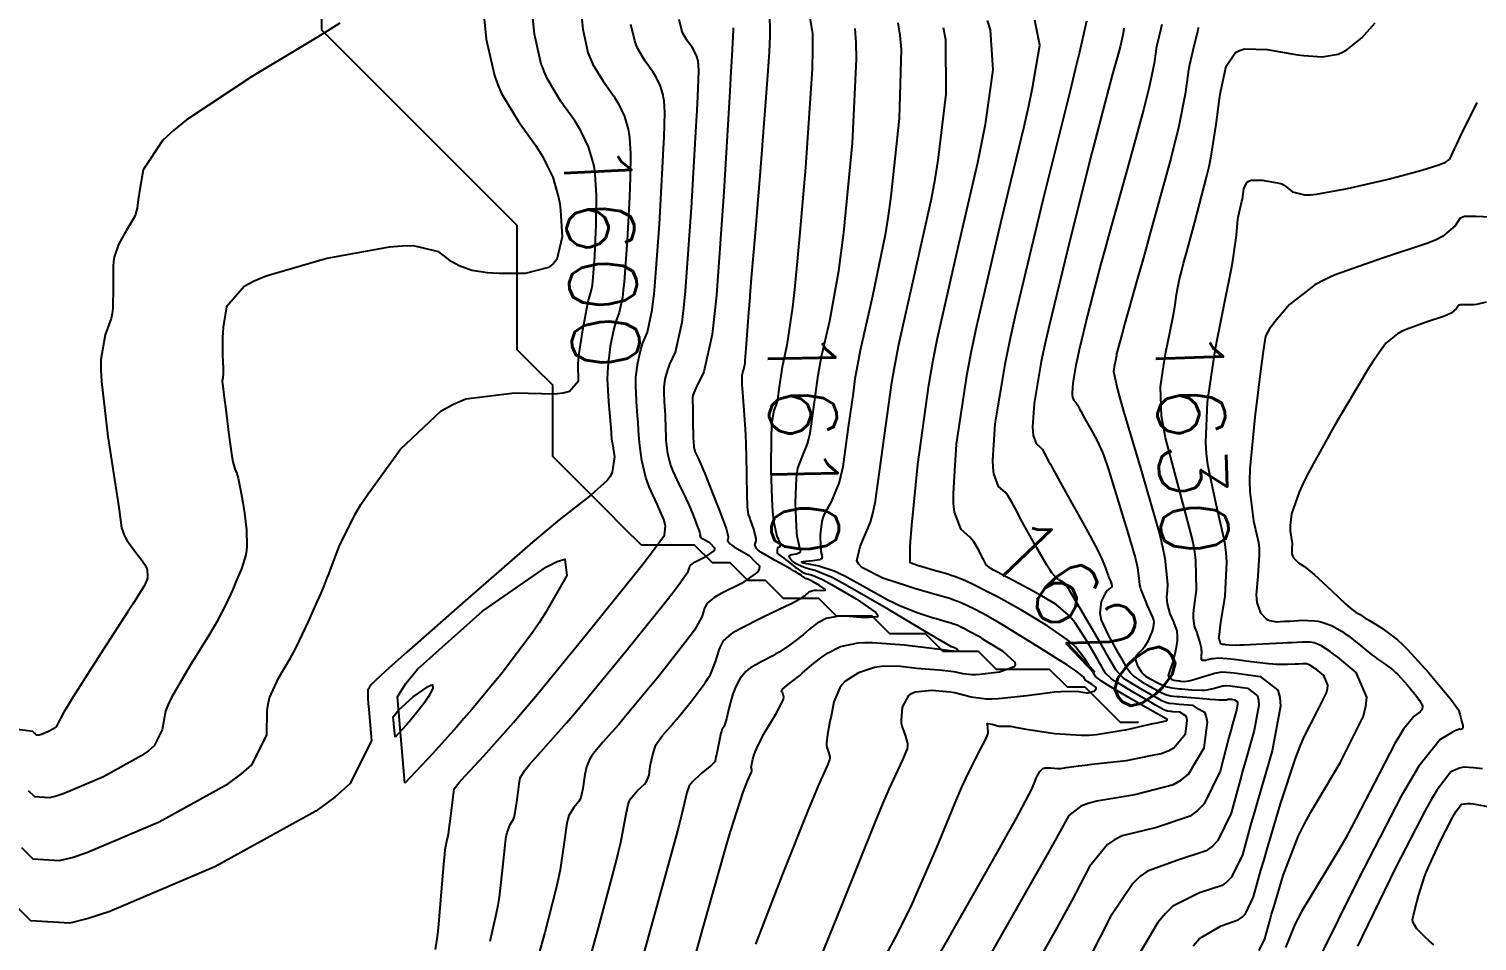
# Model space of a CAD drawing. Header units: metres. Extents: x 837475 to 838479, y 1189012 to 1191015.
# Drawn here: x 837679.5 to 837761.1, y 1190367.7 to 1190419.1 of the extents above; entities that cross this region are included whole.
import ezdxf

# ---------------------------------------------------------------- set-up
doc = ezdxf.new("R2010")
doc.units = ezdxf.units.M
doc.header["$LTSCALE"] = 0.3
for name, color, linetype in [('COTAS 10', 1, 'Continuous'), ('COTAS INT', 252, 'Continuous'), ('DRENAJE', 5, 'Continuous')]:
    doc.layers.add(name, color=color, linetype=linetype)
doc.styles.get("Standard").update_dxf_attribs({"font": 'simplex.shx'})

msp = doc.modelspace()

# ---------------------------------------------------------------- linework, layer by layer
at = {"layer": 'COTAS 10'}
for points, elevation in [([(837710.59, 1190420.5), (837710.737, 1190419.067), (837711.034, 1190417.768), (837711.151, 1190417.443), (837711.282, 1190417.133), (837711.308, 1190417.09), (837711.88, 1190416.141), (837712.489, 1190415.293), (837712.627, 1190415.075), (837712.752, 1190414.864), (837713.094, 1190414.162), (837713.303, 1190413.439), (837713.343, 1190413.215), (837713.376, 1190412.98), (837713.433, 1190412.048), (837713.408, 1190410.694), (837713.39, 1190410.194), (837713.366, 1190409.639), (837713.236, 1190407.183), (837713.067, 1190404.851), (837713.019, 1190404.374), (837712.97, 1190403.971), (837712.786, 1190403.127), (837712.594, 1190402.611), (837712.54, 1190402.415), (837712.486, 1190402.197), (837712.284, 1190401.215), (837712.144, 1190400.051), (837712.128, 1190399.717), (837712.122, 1190399.378), (837712.181, 1190398.111), (837712.28, 1190397.04), (837712.299, 1190396.824), (837712.314, 1190396.642), (837712.339, 1190396.278), (837712.367, 1190395.997), (837712.385, 1190395.868), (837712.407, 1190395.717), (837712.519, 1190394.986), (837712.402, 1190394.123), (837712.278, 1190393.888), (837712.114, 1190393.655), (837711.195, 1190392.83), (837709.414, 1190391.444), (837708.708, 1190390.858), (837707.909, 1190390.184), (837704.256, 1190387.021), (837700.823, 1190383.994), (837700.163, 1190383.407), (837699.63, 1190382.928), (837698.756, 1190382.106), (837698.707, 1190382.001), (837698.694, 1190381.974), (837698.68, 1190381.949), (837698.633, 1190381.87), (837698.637, 1190381.385), (837698.656, 1190381.105), (837698.683, 1190380.762), (837698.845, 1190378.994), (837697.62, 1190376.58), (837696.773, 1190375.829), (837695.706, 1190375.042), (837690.018, 1190371.901), (837684.094, 1190369.383), (837682.878, 1190368.988), (837681.846, 1190368.725), (837679.651, 1190368.87), (837678.714, 1190369.801)], 1600), ([(837723.422, 1190420.41), (837723.684, 1190418.815), (837723.685, 1190417.923), (837723.655, 1190416.835), (837723.289, 1190411.281), (837722.946, 1190407.426), (837722.782, 1190405.593), (837722.663, 1190404.421), (837722.554, 1190403.425), (837722.241, 1190401.281), (837722.021, 1190400.311), (837721.972, 1190400.055), (837721.928, 1190399.803), (837721.808, 1190398.939), (837721.708, 1190398.228), (837721.675, 1190398.075), (837721.641, 1190397.94), (837721.499, 1190397.606), (837721.38, 1190396.958), (837721.361, 1190396.625), (837721.346, 1190396.225), (837721.34, 1190394.222), (837721.41, 1190392.171), (837721.443, 1190391.74), (837721.482, 1190391.367), (837721.672, 1190390.517), (837721.834, 1190390.142), (837721.855, 1190390.069), (837721.866, 1190390.01), (837721.821, 1190389.911), (837721.732, 1190389.877), (837721.716, 1190389.86), (837721.703, 1190389.839), (837721.686, 1190389.734), (837721.691, 1190389.631), (837721.693, 1190389.611), (837721.694, 1190389.595), (837721.697, 1190389.568), (837721.791, 1190389.493), (837721.85, 1190389.447), (837721.923, 1190389.39), (837722.304, 1190389.093), (837722.711, 1190388.78), (837722.8, 1190388.714), (837722.879, 1190388.657), (837723.08, 1190388.522), (837723.245, 1190388.448), (837723.304, 1190388.429), (837723.365, 1190388.41), (837723.63, 1190388.347), (837724.196, 1190388.103), (837724.448, 1190387.97), (837724.742, 1190387.809), (837726.146, 1190386.993), (837727.239, 1190386.22), (837727.337, 1190386.086), (837727.345, 1190385.987), (837726.635, 1190385.919), (837725.515, 1190386.01), (837725.265, 1190386.012), (837725.041, 1190386.003), (837724.451, 1190385.884), (837724.051, 1190385.679), (837723.948, 1190385.615), (837723.848, 1190385.548), (837723.513, 1190385.282), (837723.149, 1190384.971), (837723.03, 1190384.877), (837722.904, 1190384.778), (837722.384, 1190384.39), (837721.793, 1190383.994), (837721.622, 1190383.891), (837721.448, 1190383.791), (837720.791, 1190383.452), (837720.194, 1190383.109), (837720.056, 1190383.006), (837719.931, 1190382.9), (837719.582, 1190382.489), (837719.328, 1190381.982), (837719.263, 1190381.816), (837719.201, 1190381.638), (837718.993, 1190380.902), (837718.828, 1190380.239), (837718.792, 1190380.106), (837718.76, 1190379.996), (837718.68, 1190379.786), (837718.634, 1190379.73), (837718.624, 1190379.717), (837718.614, 1190379.706), (837718.589, 1190379.677), (837718.545, 1190379.526), (837718.524, 1190379.438), (837718.5, 1190379.33), (837718.38, 1190378.773), (837718.263, 1190378.211), (837718.24, 1190378.1), (837718.222, 1190378.008), (837718.189, 1190377.836), (837718.066, 1190377.704), (837717.991, 1190377.637), (837717.897, 1190377.557), (837717.409, 1190377.156), (837716.916, 1190376.695), (837716.82, 1190376.577), (837716.741, 1190376.463), (837716.6, 1190376.084), (837716.302, 1190374.808), (837716.124, 1190374.129), (837715.904, 1190373.308), (837714.765, 1190369.163), (837713.576, 1190364.882)], 1610), ([(837728.362, 1190362.676), (837731.278, 1190367.765), (837734.128, 1190372.769), (837734.691, 1190373.774), (837735.157, 1190374.614), (837736.026, 1190376.274), (837736.237, 1190376.782), (837736.287, 1190376.897), (837736.334, 1190377), (837736.478, 1190377.279), (837736.649, 1190377.432), (837736.714, 1190377.457), (837736.787, 1190377.474), (837737.113, 1190377.47), (837737.473, 1190377.44), (837737.568, 1190377.44), (837737.66, 1190377.444), (837737.973, 1190377.488), (837738.676, 1190377.592), (837739.013, 1190377.634), (837739.413, 1190377.681), (837741.371, 1190377.897), (837742.728, 1190378.164), (837742.729, 1190378.164), (837743.318, 1190378.279), (837743.71, 1190378.431), (837744.039, 1190378.602), (837744.693, 1190379.387), (837744.79, 1190380.13), (837744.766, 1190380.275), (837744.721, 1190380.394), (837744.378, 1190380.606), (837743.976, 1190380.64), (837743.894, 1190380.648), (837743.825, 1190380.654), (837743.683, 1190380.667), (837743.616, 1190380.683), (837743.595, 1190380.691), (837743.572, 1190380.7), (837743.477, 1190380.744), (837743.164, 1190380.919), (837743.003, 1190381.01), (837742.809, 1190381.12), (837741.841, 1190381.673), (837740.87, 1190382.257), (837740.675, 1190382.386), (837740.511, 1190382.502), (837740.186, 1190382.804), (837739.957, 1190383.208), (837739.854, 1190383.388), (837739.733, 1190383.597), (837739.157, 1190384.598), (837738.468, 1190385.643), (837738.277, 1190385.879), (837738.087, 1190386.093), (837737.398, 1190386.673), (837736.615, 1190387.138), (837736.364, 1190387.28), (837736.1, 1190387.426), (837735.023, 1190388.001), (837734.07, 1190388.51), (837733.884, 1190388.617), (837733.73, 1190388.707), (837733.455, 1190388.909), (837733.361, 1190389.092), (837733.322, 1190389.172), (837733.278, 1190389.265), (837733.069, 1190389.704), (837732.764, 1190390.203), (837732.658, 1190390.333), (837732.542, 1190390.461), (837732.048, 1190390.893), (837731.671, 1190391.881), (837731.629, 1190392.359), (837731.615, 1190392.925), (837731.675, 1190393.878), (837731.789, 1190395.708), (837732.387, 1190399.664), (837732.639, 1190400.969), (837732.929, 1190402.366), (837734.288, 1190408.168), (837735.601, 1190413.593), (837735.862, 1190414.752), (837736.079, 1190415.762), (837736.489, 1190418.168), (837736.208, 1190419.582)], 1620), ([(837745.115, 1190367.462), (837745.479, 1190367.871), (837746.694, 1190368.588), (837747.665, 1190368.91), (837747.876, 1190369.07), (837748.062, 1190369.261), (837748.525, 1190370.206), (837748.939, 1190371.707), (837749.095, 1190372.248), (837749.268, 1190372.844), (837750.039, 1190375.448), (837750.898, 1190378.053), (837751.126, 1190378.649), (837751.35, 1190379.191), (837752.122, 1190380.696), (837752.629, 1190381.7), (837752.685, 1190381.925), (837752.705, 1190382.128), (837752.473, 1190382.673), (837752.068, 1190383.006), (837751.979, 1190383.075), (837751.9, 1190383.134), (837751.698, 1190383.265), (837751.553, 1190383.316), (837751.51, 1190383.325), (837751.466, 1190383.332), (837751.297, 1190383.337), (837751.057, 1190383.324), (837750.968, 1190383.319), (837750.869, 1190383.313), (837750.432, 1190383.29), (837749.814, 1190383.298), (837749.6, 1190383.313), (837749.369, 1190383.334), (837748.382, 1190383.455), (837747.429, 1190383.579), (837747.219, 1190383.602), (837747.032, 1190383.62), (837746.552, 1190383.644), (837746.241, 1190383.621), (837746.161, 1190383.61), (837746.083, 1190383.596), (837745.824, 1190383.529), (837745.64, 1190383.514), (837745.61, 1190383.533), (837745.588, 1190383.562), (837745.583, 1190383.752), (837745.604, 1190384.035), (837745.597, 1190384.123), (837745.586, 1190384.215), (837745.504, 1190384.584), (837745.386, 1190384.957), (837745.352, 1190385.053), (837745.319, 1190385.145), (837745.195, 1190385.448), (837745.134, 1190385.932), (837745.14, 1190386.137), (837745.157, 1190386.374), (837745.3, 1190387.487), (837745.277, 1190389.169), (837745.188, 1190389.765), (837745.065, 1190390.417), (837744.323, 1190393.239), (837743.572, 1190396.053), (837743.442, 1190396.7), (837743.347, 1190397.29), (837743.286, 1190398.941), (837743.466, 1190400.198), (837743.522, 1190400.539), (837743.581, 1190400.876), (837743.818, 1190402.07), (837744.029, 1190403.1), (837744.071, 1190403.333), (837744.107, 1190403.545), (837744.181, 1190404.126), (837744.358, 1190405.017), (837744.459, 1190405.425), (837744.583, 1190405.902), (837744.742, 1190406.479), (837745.218, 1190408.209), (837745.879, 1190410.731), (837746.019, 1190411.346), (837746.14, 1190411.923), (837746.422, 1190413.704), (837746.606, 1190415.145), (837746.665, 1190415.509), (837746.728, 1190415.857), (837746.986, 1190416.986), (837747.509, 1190417.756), (837747.74, 1190417.877), (837748.007, 1190417.959), (837749.281, 1190417.923), (837750.68, 1190417.681), (837751.026, 1190417.634), (837751.355, 1190417.594), (837752.393, 1190417.52), (837753.295, 1190417.672), (837753.538, 1190417.775), (837753.778, 1190417.905), (837754.62, 1190418.595), (837755.377, 1190419.427)], 1630), ([(837700.718, 1190376.623), (837700.295, 1190381.481), (837700.779, 1190382.231), (837701.424, 1190383.028), (837705.097, 1190386.308), (837708.699, 1190388.8), (837709.3, 1190389.101), (837709.728, 1190389.234), (837709.84, 1190388.308), (837708.668, 1190386.236), (837708.286, 1190385.645), (837707.879, 1190385.048), (837706.202, 1190382.83), (837704.482, 1190380.755), (837704.048, 1190380.247), (837703.632, 1190379.768), (837702.285, 1190378.281), (837700.718, 1190376.623)], 1600), ([(837758.677, 1190367.517), (837758.419, 1190367.728), (837758.199, 1190367.917), (837757.726, 1190368.406), (837757.551, 1190368.692), (837757.519, 1190368.754), (837757.495, 1190368.807), (837757.467, 1190368.934), (837757.531, 1190369.185), (837757.565, 1190369.317), (837757.606, 1190369.476), (837757.812, 1190370.273), (837758.158, 1190371.344), (837758.287, 1190371.675), (837758.43, 1190372.022), (837759.067, 1190373.399), (837759.691, 1190374.607), (837759.826, 1190374.847), (837759.944, 1190375.046), (837760.235, 1190375.423), (837760.573, 1190375.47), (837760.721, 1190375.461), (837760.894, 1190375.442), (837761.713, 1190375.295)], 1640)]:
    msp.add_lwpolyline(points, dxfattribs=dict(at, elevation=elevation))
at = {"layer": 'COTAS INT'}
for points, elevation in [([(837705.071, 1190420.793), (837705.303, 1190418.52), (837705.776, 1190416.458), (837705.961, 1190415.943), (837706.169, 1190415.452), (837707.118, 1190413.877), (837708.083, 1190412.533), (837708.302, 1190412.187), (837708.501, 1190411.852), (837708.717, 1190411.411), (837709.044, 1190410.738), (837709.374, 1190409.59), (837709.439, 1190409.235), (837709.491, 1190408.863), (837709.582, 1190407.384), (837709.27, 1190406.102), (837709.068, 1190405.855), (837708.976, 1190405.782), (837708.816, 1190405.654), (837707.488, 1190405.315), (837706.021, 1190405.32), (837705.681, 1190405.335), (837705.37, 1190405.357), (837704.483, 1190405.486), (837703.773, 1190405.749), (837703.572, 1190405.855), (837703.371, 1190405.976), (837702.629, 1190406.533), (837701.205, 1190406.872), (837700.572, 1190406.855), (837699.836, 1190406.791), (837696.319, 1190406.16), (837692.902, 1190405.168), (837692.23, 1190404.876), (837691.676, 1190404.577), (837690.665, 1190403.436), (837690.487, 1190402.297), (837690.458, 1190402.001), (837690.439, 1190401.712), (837690.444, 1190400.734), (837690.485, 1190399.971), (837690.489, 1190399.817), (837690.489, 1190399.689), (837690.462, 1190399.433), (837690.434, 1190399.279), (837690.434, 1190399.215), (837690.438, 1190399.141), (837690.479, 1190398.797), (837690.564, 1190398.179), (837690.595, 1190397.932), (837690.63, 1190397.654), (837690.785, 1190396.376), (837690.949, 1190395.152), (837690.989, 1190394.907), (837691.027, 1190394.703), (837691.146, 1190394.307), (837691.259, 1190394.046), (837691.293, 1190393.929), (837691.329, 1190393.791), (837691.467, 1190393.127), (837691.606, 1190392.3), (837691.642, 1190392.059), (837691.677, 1190391.813), (837691.794, 1190390.88), (837691.818, 1190389.953), (837691.795, 1190389.712), (837691.759, 1190389.476), (837691.518, 1190388.678), (837691.188, 1190387.916), (837691.096, 1190387.704), (837691.002, 1190387.491), (837690.66, 1190386.716), (837690.132, 1190385.702), (837689.92, 1190385.338), (837689.681, 1190384.938), (837688.583, 1190383.193), (837687.568, 1190381.441), (837687.381, 1190381.037), (837687.235, 1190380.667), (837687.048, 1190379.624), (837686.59, 1190378.721), (837686.274, 1190378.44), (837685.874, 1190378.145), (837683.747, 1190376.971), (837681.531, 1190376.029), (837681.076, 1190375.881), (837680.69, 1190375.783), (837679.87, 1190375.837), (837679.519, 1190376.185)], 1596), ([(837679.116, 1190372.993), (837679.76, 1190372.353), (837681.268, 1190372.254), (837681.977, 1190372.435), (837682.812, 1190372.706), (837686.882, 1190374.436), (837690.79, 1190376.594), (837691.523, 1190377.134), (837692.105, 1190377.65), (837692.946, 1190379.309), (837692.959, 1190380.714), (837693.019, 1190381.071), (837693.103, 1190381.413), (837693.608, 1190382.531), (837694.267, 1190383.638), (837694.448, 1190383.973), (837694.628, 1190384.321), (837695.271, 1190385.679), (837695.799, 1190386.869), (837695.906, 1190387.111), (837695.995, 1190387.314), (837696.179, 1190387.731), (837696.35, 1190388.171), (837696.432, 1190388.39), (837696.53, 1190388.65), (837697.009, 1190389.936), (837697.892, 1190391.726), (837698.245, 1190392.303), (837698.645, 1190392.916), (837700.481, 1190395.422), (837702.768, 1190397.575), (837703.453, 1190397.964), (837704.16, 1190398.263), (837706.901, 1190398.596), (837709.207, 1190398.547), (837709.308, 1190398.561), (837709.641, 1190398.604), (837709.986, 1190398.693), (837710.491, 1190399.271), (837710.484, 1190400.185), (837710.505, 1190400.485), (837710.536, 1190400.807), (837710.735, 1190402.138), (837710.966, 1190403.353), (837711.018, 1190403.6), (837711.065, 1190403.809), (837711.193, 1190404.243), (837711.285, 1190404.666), (837711.309, 1190404.867), (837711.334, 1190405.105), (837711.418, 1190406.272), (837711.481, 1190407.655), (837711.493, 1190408.03), (837711.501, 1190408.402), (837711.508, 1190409.716), (837711.434, 1190410.922), (837711.391, 1190411.225), (837711.338, 1190411.514), (837711.069, 1190412.45), (837710.626, 1190413.358), (837710.465, 1190413.631), (837710.286, 1190413.913), (837709.499, 1190415.009), (837708.726, 1190416.292), (837708.556, 1190416.693), (837708.462, 1190416.957), (837708.405, 1190417.113), (837708.02, 1190418.794), (837707.83, 1190420.647)], 1598), ([(837710.736, 1190365.268), (837711.683, 1190368.682), (837712.566, 1190371.971), (837712.74, 1190372.668), (837712.883, 1190373.272), (837713.146, 1190374.686), (837713.289, 1190375.412), (837713.356, 1190375.582), (837713.436, 1190375.74), (837713.825, 1190376.202), (837714.209, 1190376.565), (837714.286, 1190376.661), (837714.349, 1190376.754), (837714.47, 1190377.073), (837714.521, 1190377.424), (837714.54, 1190377.538), (837714.562, 1190377.658), (837714.661, 1190378.154), (837714.818, 1190378.659), (837714.876, 1190378.786), (837714.942, 1190378.907), (837715.233, 1190379.298), (837715.685, 1190379.807), (837715.851, 1190380.003), (837716.036, 1190380.223), (837716.851, 1190381.215), (837717.628, 1190382.255), (837717.789, 1190382.505), (837717.926, 1190382.739), (837718.223, 1190383.446), (837718.377, 1190383.991), (837718.423, 1190384.123), (837718.471, 1190384.246), (837718.66, 1190384.621), (837719.126, 1190385.024), (837719.349, 1190385.165), (837719.614, 1190385.318), (837720.91, 1190385.977), (837722.197, 1190386.594), (837722.455, 1190386.721), (837722.671, 1190386.829), (837723.097, 1190387.061), (837723.233, 1190387.163), (837723.266, 1190387.189), (837723.297, 1190387.214), (837723.393, 1190387.295), (837723.48, 1190387.365), (837723.534, 1190387.399), (837723.638, 1190387.453), (837723.793, 1190387.484), (837723.852, 1190387.486), (837723.917, 1190387.486), (837724.211, 1190387.462), (837724.397, 1190387.48), (837724.394, 1190387.506), (837724.369, 1190387.541), (837724.082, 1190387.744), (837723.715, 1190387.957), (837723.638, 1190388), (837723.572, 1190388.034), (837723.423, 1190388.098), (837723.354, 1190388.115), (837723.338, 1190388.12), (837723.323, 1190388.125), (837723.279, 1190388.144), (837723.225, 1190388.181), (837723.204, 1190388.196), (837723.179, 1190388.215), (837723.066, 1190388.301), (837722.875, 1190388.421), (837722.757, 1190388.494), (837722.609, 1190388.579), (837722.433, 1190388.678), (837721.571, 1190389.15), (837720.764, 1190389.628), (837720.622, 1190389.731), (837720.516, 1190389.821), (837720.428, 1190390.04), (837720.507, 1190390.258), (837720.505, 1190390.347), (837720.494, 1190390.449), (837720.409, 1190390.773), (837720.369, 1190390.922), (837720.207, 1190391.387), (837720.173, 1190391.484), (837720.142, 1190391.567), (837720.067, 1190391.753), (837720.025, 1190392.174), (837720.015, 1190392.405), (837720.005, 1190392.686), (837719.979, 1190394.117), (837719.94, 1190395.761), (837719.924, 1190396.176), (837719.906, 1190396.574), (837719.818, 1190397.868), (837719.74, 1190398.851), (837719.727, 1190399.053), (837719.718, 1190399.225), (837719.717, 1190399.591), (837719.746, 1190399.745), (837719.756, 1190399.783), (837719.767, 1190399.82), (837719.814, 1190399.933), (837719.865, 1190400.172), (837719.878, 1190400.287), (837719.892, 1190400.423), (837719.94, 1190401.092), (837720.092, 1190403.111), (837720.16, 1190403.961), (837720.171, 1190404.099), (837720.267, 1190405.272), (837720.441, 1190407.378), (837720.745, 1190411.061), (837721.18, 1190416.714), (837721.249, 1190417.803), (837721.294, 1190418.686), (837721.27, 1190420.152)], 1608), ([(837697.064, 1190419.416), (837696.5, 1190419.059), (837695.798, 1190418.625), (837692.129, 1190416.421), (837688.412, 1190413.968), (837687.68, 1190413.377), (837687.078, 1190412.824), (837685.978, 1190411.145), (837685.769, 1190409.946), (837685.728, 1190409.696), (837685.694, 1190409.481), (837685.631, 1190409), (837685.572, 1190408.723), (837685.54, 1190408.636), (837685.501, 1190408.546), (837685.304, 1190408.184), (837685.047, 1190407.76), (837684.971, 1190407.629), (837684.891, 1190407.493), (837684.585, 1190406.956), (837684.344, 1190406.242), (837684.305, 1190405.994), (837684.279, 1190405.725), (837684.287, 1190404.572), (837684.272, 1190403.37), (837684.231, 1190403.068), (837684.174, 1190402.781), (837683.835, 1190401.858), (837683.589, 1190400.473), (837683.59, 1190399.895), (837683.622, 1190399.231), (837683.989, 1190396.131), (837684.452, 1190393.122), (837684.544, 1190392.515), (837684.62, 1190392.008), (837684.766, 1190390.995), (837684.903, 1190390.573), (837684.974, 1190390.437), (837685.059, 1190390.293), (837685.483, 1190389.705), (837685.904, 1190389.165), (837685.986, 1190389.052), (837686.054, 1190388.954), (837686.173, 1190388.731), (837686.194, 1190388.605), (837686.2, 1190388.568), (837686.205, 1190388.531), (837686.223, 1190388.388), (837686.227, 1190388.247), (837686.223, 1190388.21), (837686.217, 1190388.174), (837686.181, 1190388.053), (837686.13, 1190387.936), (837686.116, 1190387.904), (837686.102, 1190387.871), (837686.05, 1190387.753), (837685.636, 1190387.083), (837685.393, 1190386.703), (837685.095, 1190386.238), (837683.558, 1190383.855), (837682.034, 1190381.469), (837681.744, 1190381.003), (837681.511, 1190380.62), (837681.15, 1190379.939), (837681.075, 1190379.791), (837681.024, 1190379.745), (837680.959, 1190379.697), (837680.611, 1190379.506), (837680.25, 1190379.352), (837680.176, 1190379.328), (837680.113, 1190379.312), (837679.979, 1190379.321), (837679.922, 1190379.378), (837679.907, 1190379.392), (837679.893, 1190379.405), (837679.846, 1190379.449), (837679.807, 1190379.485), (837679.797, 1190379.493), (837679.788, 1190379.501), (837679.76, 1190379.526), (837678.757, 1190379.65)], 1594), ([(837702.436, 1190367.239), (837702.551, 1190367.96), (837702.587, 1190368.285), (837702.626, 1190368.665), (837702.783, 1190370.493), (837702.932, 1190372.258), (837702.965, 1190372.599), (837702.995, 1190372.876), (837703.075, 1190373.341), (837703.146, 1190373.59), (837703.171, 1190373.731), (837703.198, 1190373.902), (837703.312, 1190374.782), (837703.419, 1190375.673), (837703.441, 1190375.852), (837703.46, 1190376.002), (837703.502, 1190376.296), (837703.771, 1190376.645), (837703.932, 1190376.828), (837704.132, 1190377.049), (837705.167, 1190378.16), (837706.835, 1190380.033), (837707.432, 1190380.735), (837708.089, 1190381.516), (837710.954, 1190384.999), (837713.604, 1190388.289), (837714.125, 1190388.949), (837714.555, 1190389.501), (837715.342, 1190390.587), (837715.393, 1190391.082), (837715.358, 1190391.261), (837715.302, 1190391.458), (837714.925, 1190392.323), (837714.481, 1190393.3), (837714.384, 1190393.568), (837714.297, 1190393.836), (837714.073, 1190394.794), (837713.95, 1190395.632), (837713.926, 1190395.822), (837713.907, 1190395.996), (837713.875, 1190396.474), (837713.856, 1190396.944), (837713.845, 1190397.113), (837713.831, 1190397.298), (837713.761, 1190398.105), (837713.758, 1190398.184), (837713.719, 1190398.997), (837713.724, 1190399.236), (837713.735, 1190399.471), (837713.834, 1190400.292), (837714.005, 1190401.04), (837714.062, 1190401.23), (837714.123, 1190401.413), (837714.379, 1190402.01), (837714.654, 1190403.277), (837714.728, 1190403.882), (837714.756, 1190404.155), (837714.801, 1190404.596), (837715.054, 1190408.095), (837715.25, 1190411.624), (837715.287, 1190412.358), (837715.316, 1190412.987), (837715.359, 1190414.38), (837715.319, 1190415.039), (837715.295, 1190415.204), (837715.267, 1190415.363), (837715.119, 1190415.874), (837714.877, 1190416.37), (837714.789, 1190416.519), (837714.691, 1190416.674), (837714.261, 1190417.272), (837713.839, 1190417.974), (837713.746, 1190418.193), (837713.664, 1190418.422), (837713.453, 1190419.341)], 1602), ([(837705.518, 1190367.72), (837705.889, 1190369.297), (837705.971, 1190369.746), (837706.045, 1190370.201), (837706.238, 1190371.891), (837706.384, 1190373.309), (837706.429, 1190373.594), (837706.476, 1190373.831), (837706.659, 1190374.295), (837706.834, 1190374.582), (837706.876, 1190374.707), (837706.915, 1190374.853), (837707.031, 1190375.546), (837707.119, 1190376.257), (837707.141, 1190376.414), (837707.161, 1190376.554), (837707.222, 1190376.916), (837707.453, 1190377.316), (837707.58, 1190377.481), (837707.735, 1190377.668), (837708.523, 1190378.539), (837709.827, 1190380.01), (837710.307, 1190380.575), (837710.839, 1190381.21), (837713.192, 1190384.073), (837715.364, 1190386.772), (837715.783, 1190387.303), (837716.121, 1190387.739), (837716.682, 1190388.533), (837716.729, 1190388.697), (837716.743, 1190388.736), (837716.757, 1190388.773), (837716.814, 1190388.886), (837716.988, 1190389.024), (837717.077, 1190389.076), (837717.183, 1190389.135), (837717.713, 1190389.399), (837718.136, 1190389.697), (837718.175, 1190389.776), (837718.18, 1190389.855), (837717.913, 1190390.127), (837717.529, 1190390.347), (837717.46, 1190390.392), (837717.406, 1190390.431), (837717.346, 1190390.516), (837717.366, 1190390.589), (837717.364, 1190390.621), (837717.359, 1190390.658), (837717.31, 1190390.833), (837717.211, 1190391.107), (837717.173, 1190391.206), (837717.131, 1190391.315), (837716.944, 1190391.794), (837716.693, 1190392.38), (837716.61, 1190392.557), (837716.523, 1190392.74), (837716.162, 1190393.456), (837715.825, 1190394.179), (837715.753, 1190394.368), (837715.689, 1190394.551), (837715.536, 1190395.17), (837715.46, 1190395.756), (837715.445, 1190395.919), (837715.433, 1190396.081), (837715.411, 1190396.669), (837715.398, 1190397.246), (837715.391, 1190397.402), (837715.383, 1190397.556), (837715.341, 1190398.099), (837715.317, 1190398.617), (837715.32, 1190398.756), (837715.326, 1190398.892), (837715.384, 1190399.369), (837715.525, 1190399.884), (837715.584, 1190400.046), (837715.652, 1190400.215), (837715.972, 1190400.894), (837716.339, 1190402.583), (837716.438, 1190403.389), (837716.534, 1190404.342), (837716.871, 1190409.006), (837717.134, 1190413.608), (837717.184, 1190414.522), (837717.224, 1190415.279), (837717.285, 1190416.712), (837717.261, 1190417.097), (837717.247, 1190417.194), (837717.231, 1190417.287), (837717.145, 1190417.586), (837717.003, 1190417.876), (837716.951, 1190417.964), (837716.894, 1190418.054), (837716.642, 1190418.404), (837716.395, 1190418.815), (837716.341, 1190418.943), (837716.293, 1190419.077), (837716.17, 1190419.614)], 1604), ([(837719.204, 1190419.156), (837719.21, 1190419.044), (837719.131, 1190417.571), (837719.081, 1190416.686), (837719.018, 1190415.592), (837718.689, 1190409.918), (837718.268, 1190404.087), (837718.147, 1190402.896), (837718.024, 1190401.888), (837717.565, 1190399.777), (837717.181, 1190399.017), (837717.106, 1190398.861), (837717.044, 1190398.728), (837716.933, 1190398.445), (837716.917, 1190398.313), (837716.916, 1190398.275), (837716.915, 1190398.236), (837716.922, 1190398.092), (837716.934, 1190397.814), (837716.937, 1190397.691), (837716.94, 1190397.548), (837716.947, 1190396.865), (837716.959, 1190396.167), (837716.964, 1190396.015), (837716.97, 1190395.881), (837716.999, 1190395.546), (837717.057, 1190395.315), (837717.08, 1190395.247), (837717.107, 1190395.177), (837717.233, 1190394.907), (837717.443, 1190394.449), (837717.523, 1190394.26), (837717.613, 1190394.045), (837718.018, 1190393.042), (837718.423, 1190392.007), (837718.514, 1190391.77), (837718.595, 1190391.556), (837718.81, 1190390.964), (837718.915, 1190390.585), (837718.927, 1190390.505), (837718.932, 1190390.437), (837718.887, 1190390.278), (837719.018, 1190390.095), (837719.134, 1190390.011), (837719.285, 1190389.913), (837720.115, 1190389.437), (837720.44, 1190389.105), (837720.691, 1190388.848), (837720.681, 1190388.679), (837720.597, 1190388.507), (837720.454, 1190388.406), (837719.682, 1190387.864), (837718.536, 1190387.292), (837718.306, 1190387.164), (837718.114, 1190387.051), (837717.737, 1190386.754), (837717.614, 1190386.51), (837717.583, 1190386.429), (837717.553, 1190386.344), (837717.453, 1190385.989), (837717.024, 1190385.239), (837716.786, 1190384.904), (837716.496, 1190384.514), (837715.022, 1190382.644), (837713.437, 1190380.716), (837713.079, 1190380.289), (837712.756, 1190379.908), (837711.878, 1190378.918), (837711.338, 1190378.288), (837711.228, 1190378.133), (837711.135, 1190377.988), (837710.941, 1190377.535), (837710.861, 1190377.106), (837710.841, 1190376.976), (837710.82, 1190376.84), (837710.75, 1190376.309), (837710.632, 1190375.803), (837710.581, 1190375.684), (837710.522, 1190375.573), (837710.242, 1190375.248), (837709.956, 1190374.786), (837709.893, 1190374.588), (837709.837, 1190374.361), (837709.692, 1190373.288), (837709.464, 1190371.737), (837709.356, 1190371.207), (837709.227, 1190370.634), (837708.6, 1190368.201), (837707.896, 1190365.654)], 1606), ([(837716.284, 1190364.021), (837717.49, 1190368.361), (837718.726, 1190372.735), (837718.99, 1190373.64), (837719.221, 1190374.413), (837719.769, 1190376.101), (837720.041, 1190376.776), (837720.096, 1190376.911), (837720.143, 1190377.023), (837720.24, 1190377.24), (837720.267, 1190377.303), (837720.27, 1190377.319), (837720.27, 1190377.334), (837720.256, 1190377.383), (837720.237, 1190377.438), (837720.235, 1190377.458), (837720.234, 1190377.479), (837720.244, 1190377.572), (837720.268, 1190377.696), (837720.276, 1190377.737), (837720.285, 1190377.781), (837720.323, 1190377.966), (837720.401, 1190378.221), (837720.435, 1190378.31), (837720.474, 1190378.407), (837720.662, 1190378.824), (837720.943, 1190379.368), (837721.041, 1190379.545), (837721.148, 1190379.733), (837721.61, 1190380.509), (837721.985, 1190381.206), (837722.039, 1190381.345), (837722.07, 1190381.46), (837722.001, 1190381.678), (837721.922, 1190381.797), (837721.948, 1190381.849), (837721.994, 1190381.909), (837722.333, 1190382.197), (837722.82, 1190382.57), (837722.96, 1190382.684), (837723.102, 1190382.802), (837723.633, 1190383.269), (837724.215, 1190383.731), (837724.389, 1190383.847), (837724.568, 1190383.958), (837725.263, 1190384.315), (837726.259, 1190384.525), (837726.629, 1190384.543), (837727.04, 1190384.544), (837728.861, 1190384.4), (837730.55, 1190384.193), (837730.876, 1190384.153), (837731.142, 1190384.121), (837731.592, 1190384.068), (837731.637, 1190384.064), (837731.648, 1190384.062), (837731.657, 1190384.06), (837731.685, 1190384.053), (837731.72, 1190384.05), (837731.735, 1190384.05), (837731.751, 1190384.051), (837731.829, 1190384.061), (837731.886, 1190384.081), (837731.89, 1190384.09), (837731.889, 1190384.099), (837731.842, 1190384.142), (837731.773, 1190384.185), (837731.758, 1190384.194), (837731.744, 1190384.202), (837731.71, 1190384.222), (837731.689, 1190384.233), (837731.684, 1190384.235), (837731.679, 1190384.238), (837731.665, 1190384.244), (837731.645, 1190384.252), (837731.639, 1190384.254), (837731.615, 1190384.261), (837731.58, 1190384.271), (837731.569, 1190384.274), (837731.556, 1190384.278), (837731.501, 1190384.296), (837730.92, 1190384.63), (837730.576, 1190384.833), (837730.152, 1190385.085), (837727.958, 1190386.392), (837725.676, 1190387.717), (837725.196, 1190387.978), (837724.782, 1190388.194), (837724.189, 1190388.446), (837723.836, 1190388.595), (837723.376, 1190388.705), (837723.268, 1190388.738), (837723.168, 1190388.771), (837722.88, 1190388.9), (837722.689, 1190389.011), (837722.652, 1190389.034), (837722.62, 1190389.052), (837722.56, 1190389.09), (837722.533, 1190389.118), (837722.523, 1190389.13), (837722.511, 1190389.144), (837722.457, 1190389.213), (837722.407, 1190389.292), (837722.397, 1190389.312), (837722.389, 1190389.332), (837722.374, 1190389.401), (837722.431, 1190389.459), (837722.467, 1190389.473), (837722.513, 1190389.486), (837722.755, 1190389.522), (837722.967, 1190389.605), (837722.995, 1190389.648), (837723.009, 1190389.698), (837722.946, 1190389.951), (837722.82, 1190390.515), (837722.794, 1190390.762), (837722.772, 1190391.048), (837722.726, 1190392.407), (837722.773, 1190393.793), (837722.81, 1190394.095), (837722.856, 1190394.362), (837723.111, 1190395.032), (837723.405, 1190395.724), (837723.477, 1190396.004), (837723.544, 1190396.324), (837723.752, 1190397.797), (837724, 1190399.592), (837724.092, 1190400.114), (837724.195, 1190400.646), (837724.65, 1190402.658), (837725.164, 1190405.458), (837725.303, 1190406.488), (837725.423, 1190407.472), (837725.441, 1190407.627), (837725.929, 1190412.658), (837726.166, 1190417.385), (837726.146, 1190418.331), (837726.089, 1190419.121)], 1612), ([(837728.494, 1190419.428), (837728.606, 1190418.74), (837728.676, 1190417.934), (837728.569, 1190414.036), (837728.1, 1190409.661), (837727.943, 1190408.554), (837727.773, 1190407.492), (837727.06, 1190404.036), (837726.368, 1190400.981), (837726.213, 1190400.173), (837726.073, 1190399.381), (837725.963, 1190398.578), (837725.697, 1190396.656), (837725.38, 1190394.419), (837725.278, 1190393.934), (837725.169, 1190393.508), (837724.723, 1190392.458), (837724.332, 1190391.765), (837724.259, 1190391.565), (837724.2, 1190391.361), (837724.112, 1190390.592), (837724.135, 1190389.924), (837724.146, 1190389.784), (837724.158, 1190389.663), (837724.22, 1190389.386), (837724.184, 1190389.255), (837724.135, 1190389.226), (837724.069, 1190389.2), (837723.689, 1190389.133), (837723.294, 1190389.094), (837723.219, 1190389.087), (837723.158, 1190389.08), (837723.062, 1190389.068), (837723.063, 1190389.065), (837723.063, 1190389.064), (837723.064, 1190389.062), (837723.067, 1190389.058), (837723.074, 1190389.051), (837723.077, 1190389.05), (837723.088, 1190389.043), (837723.242, 1190389.008), (837723.335, 1190388.988), (837723.449, 1190388.965), (837724.042, 1190388.844), (837724.894, 1190388.569), (837725.137, 1190388.464), (837725.172, 1190388.448), (837725.467, 1190388.307), (837726.682, 1190387.638), (837727.926, 1190386.94), (837728.24, 1190386.782), (837728.54, 1190386.639), (837729.511, 1190386.247), (837730.299, 1190385.99), (837730.483, 1190385.932), (837730.653, 1190385.88), (837731.142, 1190385.738), (837731.491, 1190385.638), (837731.573, 1190385.613), (837731.648, 1190385.588), (837731.862, 1190385.504), (837732.065, 1190385.408), (837732.132, 1190385.374), (837732.205, 1190385.338), (837732.507, 1190385.183), (837733.002, 1190384.902), (837733.196, 1190384.786), (837733.414, 1190384.654), (837734.407, 1190384.04), (837735.079, 1190383.421), (837735.095, 1190383.287), (837735.037, 1190383.168), (837734.212, 1190382.87), (837733.1, 1190382.736), (837732.862, 1190382.72), (837732.653, 1190382.713), (837732.147, 1190382.766), (837731.754, 1190382.866), (837731.616, 1190382.89), (837731.465, 1190382.911), (837730.814, 1190382.971), (837730.034, 1190383.032), (837729.802, 1190383.054), (837729.563, 1190383.078), (837728.641, 1190383.183), (837727.687, 1190383.201), (837727.428, 1190383.171), (837727.172, 1190383.125), (837726.264, 1190382.83), (837725.51, 1190382.34), (837725.35, 1190382.171), (837725.211, 1190381.987), (837724.889, 1190381.202), (837724.722, 1190380.384), (837724.681, 1190380.18), (837724.642, 1190379.985), (837724.523, 1190379.363), (837724.469, 1190378.867), (837724.472, 1190378.752), (837724.483, 1190378.647), (837724.584, 1190378.351), (837724.663, 1190378.093), (837724.66, 1190378.012), (837724.645, 1190377.927), (837724.499, 1190377.587), (837723.981, 1190376.43), (837723.732, 1190375.83), (837723.436, 1190375.109), (837721.984, 1190371.496), (837720.464, 1190367.554)], 1614), ([(837723.379, 1190364.911), (837725.327, 1190369.727), (837727.249, 1190374.491), (837727.649, 1190375.458), (837727.993, 1190376.271), (837728.759, 1190377.933), (837729.023, 1190378.55), (837729.05, 1190378.704), (837729.056, 1190378.851), (837728.913, 1190379.319), (837728.722, 1190379.818), (837728.698, 1190379.983), (837728.687, 1190380.16), (837728.755, 1190380.9), (837729.099, 1190381.543), (837729.262, 1190381.659), (837729.455, 1190381.749), (837730.396, 1190381.851), (837731.426, 1190381.749), (837731.674, 1190381.711), (837731.906, 1190381.669), (837732.61, 1190381.479), (837733.456, 1190381.357), (837733.778, 1190381.358), (837734.137, 1190381.374), (837735.752, 1190381.554), (837737.335, 1190381.756), (837737.675, 1190381.785), (837737.972, 1190381.803), (837738.69, 1190381.772), (837739.087, 1190381.71), (837739.182, 1190381.71), (837739.271, 1190381.716), (837739.323, 1190381.732), (837739.538, 1190381.796), (837739.659, 1190381.931), (837739.657, 1190381.972), (837739.638, 1190382.014), (837739.441, 1190382.176), (837739.197, 1190382.319), (837739.149, 1190382.348), (837739.11, 1190382.373), (837739.042, 1190382.424), (837739.018, 1190382.465), (837739.007, 1190382.484), (837738.995, 1190382.505), (837738.935, 1190382.609), (837738.517, 1190382.934), (837738.278, 1190383.095), (837737.986, 1190383.288), (837737.61, 1190383.527), (837736.487, 1190384.24), (837734.875, 1190385.235), (837734.512, 1190385.453), (837734.185, 1190385.647), (837733.304, 1190386.144), (837732.721, 1190386.443), (837732.451, 1190386.578), (837732.059, 1190386.764), (837731.645, 1190386.925), (837731.501, 1190386.973), (837731.344, 1190387.023), (837730.669, 1190387.215), (837729.742, 1190387.483), (837729.427, 1190387.581), (837729.085, 1190387.688), (837727.637, 1190388.159), (837726.461, 1190388.758), (837726.29, 1190388.946), (837726.186, 1190389.143), (837726.373, 1190389.936), (837726.947, 1190391.312), (837727.089, 1190391.877), (837727.222, 1190392.522), (837727.641, 1190395.514), (837728.145, 1190399.17), (837728.333, 1190400.232), (837728.542, 1190401.316), (837729.469, 1190405.413), (837730.383, 1190409.526), (837730.583, 1190410.62), (837730.76, 1190411.694), (837731.209, 1190415.413), (837731.187, 1190418.483), (837731.067, 1190419.149)], 1616), ([(837726.499, 1190364.475), (837728.362, 1190367.914), (837728.826, 1190368.843), (837729.268, 1190369.763), (837730.677, 1190373), (837731.804, 1190375.74), (837732.068, 1190376.346), (837732.312, 1190376.885), (837733.019, 1190378.28), (837733.45, 1190379.098), (837733.52, 1190379.273), (837733.568, 1190379.426), (837733.563, 1190379.795), (837733.509, 1190379.952), (837733.527, 1190379.971), (837733.559, 1190379.981), (837733.791, 1190379.929), (837734.093, 1190379.84), (837734.168, 1190379.825), (837734.24, 1190379.816), (837734.47, 1190379.817), (837734.692, 1190379.828), (837734.759, 1190379.825), (837734.828, 1190379.818), (837735.096, 1190379.769), (837735.611, 1190379.672), (837735.835, 1190379.635), (837736.095, 1190379.594), (837737.33, 1190379.41), (837738.828, 1190379.312), (837739.253, 1190379.325), (837739.683, 1190379.356), (837741.277, 1190379.612), (837741.334, 1190379.625), (837742.605, 1190379.912), (837742.868, 1190379.97), (837743.085, 1190380.018), (837743.494, 1190380.1), (837743.587, 1190380.118), (837743.605, 1190380.125), (837743.621, 1190380.133), (837743.652, 1190380.171), (837743.657, 1190380.206), (837743.656, 1190380.213), (837743.653, 1190380.219), (837743.637, 1190380.229), (837743.618, 1190380.23), (837743.614, 1190380.231), (837743.611, 1190380.231), (837743.604, 1190380.232), (837743.601, 1190380.233), (837743.599, 1190380.233), (837743.594, 1190380.235), (837743.292, 1190380.408), (837742.869, 1190380.65), (837741.642, 1190381.352), (837740.404, 1190382.076), (837740.162, 1190382.224), (837739.964, 1190382.349), (837739.614, 1190382.614), (837739.487, 1190382.837), (837739.43, 1190382.936), (837739.364, 1190383.051), (837739.046, 1190383.604), (837738.492, 1190384.288), (837738.278, 1190384.487), (837738.036, 1190384.69), (837736.942, 1190385.457), (837735.736, 1190386.191), (837735.423, 1190386.375), (837735.12, 1190386.549), (837734.3, 1190386.997), (837734.102, 1190387.104), (837733.237, 1190387.548), (837733.03, 1190387.652), (837732.836, 1190387.748), (837732.256, 1190388.024), (837731.686, 1190388.251), (837731.499, 1190388.315), (837731.299, 1190388.38), (837730.473, 1190388.618), (837729.722, 1190388.829), (837729.569, 1190388.876), (837729.44, 1190388.919), (837729.175, 1190389.031), (837729.175, 1190389.929), (837729.213, 1190390.467), (837729.268, 1190391.129), (837729.606, 1190394.567), (837730.226, 1190399.03), (837730.459, 1190400.339), (837730.718, 1190401.681), (837731.878, 1190406.791), (837732.992, 1190411.56), (837733.222, 1190412.686), (837733.419, 1190413.728), (837733.849, 1190416.791), (837733.697, 1190419.033), (837733.528, 1190419.558)], 1618), ([(837733.722, 1190366.983), (837736.305, 1190371.507), (837736.825, 1190372.426), (837737.261, 1190373.201), (837738.128, 1190374.792), (837738.888, 1190375.366), (837739.256, 1190375.5), (837739.692, 1190375.622), (837741.835, 1190375.971), (837744.007, 1190376.543), (837744.462, 1190376.806), (837744.853, 1190377.114), (837745.734, 1190378.603), (837745.923, 1190380.053), (837745.877, 1190380.337), (837745.789, 1190380.569), (837745.462, 1190380.771), (837745.118, 1190380.983), (837744.334, 1190381.05), (837744.174, 1190381.064), (837744.04, 1190381.076), (837743.763, 1190381.103), (837743.632, 1190381.134), (837743.589, 1190381.149), (837743.545, 1190381.167), (837743.361, 1190381.253), (837743.036, 1190381.43), (837742.902, 1190381.504), (837742.75, 1190381.59), (837742.04, 1190381.994), (837741.336, 1190382.438), (837741.187, 1190382.549), (837741.058, 1190382.655), (837740.758, 1190382.994), (837740.426, 1190383.579), (837740.277, 1190383.839), (837740.103, 1190384.142), (837739.267, 1190385.593), (837738.444, 1190386.997), (837738.277, 1190387.271), (837738.137, 1190387.495), (837737.853, 1190387.889), (837737.728, 1190387.963), (837737.688, 1190387.986), (837737.646, 1190388.009), (837737.474, 1190388.101), (837737.163, 1190388.465), (837737.034, 1190388.66), (837736.885, 1190388.896), (837736.189, 1190390.09), (837735.494, 1190391.339), (837735.346, 1190391.61), (837735.218, 1190391.849), (837734.913, 1190392.442), (837734.688, 1190392.808), (837734.611, 1190392.904), (837734.526, 1190392.998), (837734.163, 1190393.315), (837733.886, 1190394.04), (837733.855, 1190394.391), (837733.845, 1190394.807), (837733.9, 1190395.674), (837733.973, 1190396.85), (837734.548, 1190400.297), (837734.819, 1190401.599), (837735.139, 1190403.05), (837736.697, 1190409.545), (837738.211, 1190415.627), (837738.502, 1190416.818), (837738.738, 1190417.796), (837739.129, 1190419.545)], 1622), ([(837741.208, 1190419.123), (837741.172, 1190418.851), (837741.062, 1190418.317), (837741.003, 1190418.08), (837740.931, 1190417.805), (837740.568, 1190416.488), (837739.932, 1190414.116), (837739.688, 1190413.176), (837739.415, 1190412.112), (837738.184, 1190407.243), (837737.007, 1190402.373), (837736.769, 1190401.308), (837736.568, 1190400.367), (837736.157, 1190397.991), (837736.075, 1190396.688), (837736.082, 1190396.423), (837736.101, 1190396.2), (837736.278, 1190395.737), (837736.509, 1190395.535), (837736.563, 1190395.475), (837736.613, 1190395.414), (837736.756, 1190395.18), (837736.977, 1190394.754), (837737.077, 1190394.571), (837737.192, 1190394.361), (837737.746, 1190393.367), (837738.386, 1190392.222), (837738.556, 1190391.916), (837738.723, 1190391.616), (837739.299, 1190390.57), (837739.771, 1190389.678), (837739.872, 1190389.473), (837739.928, 1190389.356), (837739.959, 1190389.288), (837740.169, 1190388.771), (837740.292, 1190388.405), (837740.326, 1190388.313), (837740.359, 1190388.226), (837740.478, 1190387.947), (837740.544, 1190387.74), (837740.544, 1190387.698), (837740.535, 1190387.662), (837740.439, 1190387.588), (837740.273, 1190387.455), (837740.221, 1190387.381), (837740.166, 1190387.292), (837739.946, 1190386.84), (837739.862, 1190386.207), (837739.893, 1190386.004), (837739.948, 1190385.789), (837740.344, 1190384.914), (837740.829, 1190384.068), (837740.941, 1190383.873), (837741.043, 1190383.693), (837741.33, 1190383.184), (837741.605, 1190382.807), (837741.7, 1190382.711), (837741.802, 1190382.619), (837742.239, 1190382.315), (837742.69, 1190382.061), (837742.802, 1190381.999), (837742.908, 1190381.94), (837743.244, 1190381.761), (837743.517, 1190381.633), (837743.584, 1190381.607), (837743.647, 1190381.585), (837743.842, 1190381.538), (837744.195, 1190381.504), (837744.357, 1190381.489), (837744.548, 1190381.472), (837745.47, 1190381.393), (837746.067, 1190381.348), (837746.377, 1190381.324), (837746.558, 1190381.313), (837746.708, 1190381.306), (837746.997, 1190381.312), (837747.076, 1190381.337), (837747.094, 1190381.342), (837747.11, 1190381.345), (837747.154, 1190381.352), (837747.22, 1190381.347), (837747.251, 1190381.344), (837747.286, 1190381.339), (837747.458, 1190381.316), (837747.598, 1190381.207), (837747.613, 1190381.149), (837747.619, 1190381.078), (837747.554, 1190380.722), (837747.334, 1190379.932), (837747.242, 1190379.588), (837747.136, 1190379.189), (837746.639, 1190377.297), (837745.732, 1190375.444), (837745.367, 1190375.07), (837744.954, 1190374.756), (837743.05, 1190374.125), (837741.119, 1190373.644), (837740.689, 1190373.425), (837740.304, 1190373.168), (837739.287, 1190371.929), (837738.266, 1190369.968), (837737.877, 1190369.256), (837737.442, 1190368.469), (837735.488, 1190365.019)], 1624), ([(837743.351, 1190419.332), (837743.22, 1190418.778), (837743.077, 1190418.17), (837743.043, 1190417.994), (837743.012, 1190417.814), (837742.922, 1190417.135), (837742.647, 1190415.805), (837742.499, 1190415.215), (837742.32, 1190414.529), (837741.415, 1190411.247), (837740.403, 1190407.623), (837740.158, 1190406.721), (837739.927, 1190405.863), (837739.216, 1190403.128), (837738.708, 1190401.025), (837738.605, 1190400.565), (837738.518, 1190400.158), (837738.34, 1190399.133), (837738.305, 1190398.57), (837738.308, 1190398.455), (837738.316, 1190398.359), (837738.393, 1190398.159), (837738.493, 1190398.072), (837738.516, 1190398.046), (837738.537, 1190398.02), (837738.599, 1190397.919), (837738.695, 1190397.735), (837738.738, 1190397.656), (837738.787, 1190397.565), (837739.027, 1190397.136), (837739.303, 1190396.641), (837739.376, 1190396.509), (837739.448, 1190396.379), (837739.697, 1190395.928), (837739.943, 1190395.408), (837740.014, 1190395.236), (837740.085, 1190395.05), (837740.35, 1190394.276), (837740.677, 1190393.23), (837740.787, 1190392.873), (837740.906, 1190392.487), (837741.408, 1190390.85), (837741.848, 1190389.325), (837741.928, 1190389.01), (837741.99, 1190388.741), (837742.064, 1190388.159), (837742.093, 1190387.789), (837742.128, 1190387.654), (837742.173, 1190387.506), (837742.432, 1190386.855), (837742.537, 1190386.622), (837742.705, 1190386.241), (837742.759, 1190386.116), (837742.804, 1190386.011), (837742.891, 1190385.793), (837742.902, 1190385.675), (837742.901, 1190385.632), (837742.896, 1190385.585), (837742.862, 1190385.38), (837742.789, 1190385.122), (837742.76, 1190385.042), (837742.727, 1190384.958), (837742.578, 1190384.624), (837742.389, 1190384.3), (837742.331, 1190384.222), (837742.272, 1190384.15), (837742.038, 1190383.933), (837741.879, 1190383.713), (837741.867, 1190383.639), (837741.868, 1190383.559), (837741.988, 1190383.221), (837742.184, 1190382.903), (837742.234, 1190382.835), (837742.281, 1190382.776), (837742.437, 1190382.637), (837742.63, 1190382.531), (837742.701, 1190382.493), (837742.78, 1190382.451), (837743.127, 1190382.27), (837743.49, 1190382.1), (837743.579, 1190382.065), (837743.663, 1190382.036), (837743.921, 1190381.974), (837744.229, 1190381.942), (837744.343, 1190381.931), (837744.47, 1190381.919), (837745.034, 1190381.87), (837745.624, 1190381.85), (837745.768, 1190381.857), (837745.904, 1190381.869), (837746.322, 1190381.956), (837746.64, 1190382.055), (837746.712, 1190382.074), (837746.777, 1190382.089), (837746.85, 1190382.101), (837746.953, 1190382.116), (837747.221, 1190382.096), (837747.343, 1190382.082), (837747.487, 1190382.064), (837748.18, 1190381.97), (837748.743, 1190381.532), (837748.806, 1190381.297), (837748.827, 1190381.013), (837748.566, 1190379.577), (837748.047, 1190377.796), (837747.905, 1190377.294), (837747.765, 1190376.789), (837747.268, 1190374.934), (837746.509, 1190373.383), (837746.204, 1190373.07), (837745.858, 1190372.808), (837744.265, 1190372.28), (837742.547, 1190371.666), (837742.122, 1190371.349), (837741.719, 1190370.969), (837740.447, 1190369.067), (837739.27, 1190366.735)], 1626), ([(837745.399, 1190419.16), (837745.358, 1190418.933), (837745.148, 1190418.047), (837744.919, 1190417.074), (837744.865, 1190416.792), (837744.816, 1190416.505), (837744.672, 1190415.419), (837744.294, 1190413.514), (837744.097, 1190412.71), (837743.86, 1190411.786), (837742.67, 1190407.447), (837742.377, 1190406.409), (837741.938, 1190404.854), (837741.502, 1190403.311), (837741.278, 1190402.514), (837741.098, 1190401.869), (837740.809, 1190400.799), (837740.795, 1190400.686), (837740.788, 1190400.645), (837740.78, 1190400.6), (837740.739, 1190400.401), (837740.693, 1190400.17), (837740.671, 1190400.038), (837740.636, 1190399.795), (837740.86, 1190398.781), (837741.012, 1190398.229), (837741.203, 1190397.559), (837742.22, 1190394.16), (837742.257, 1190394.033), (837743.217, 1190390.654), (837743.397, 1190389.916), (837743.534, 1190389.28), (837743.682, 1190387.823), (837743.653, 1190387.439), (837743.625, 1190387.081), (837743.634, 1190386.896), (837743.654, 1190386.719), (837743.813, 1190386.152), (837744.012, 1190385.693), (837744.056, 1190385.584), (837744.095, 1190385.484), (837744.197, 1190385.188), (837744.229, 1190384.87), (837744.228, 1190384.848), (837744.223, 1190384.755), (837744.212, 1190384.629), (837744.121, 1190384.075), (837743.991, 1190383.521), (837743.956, 1190383.394), (837743.921, 1190383.278), (837743.798, 1190382.953), (837743.724, 1190382.736), (837743.721, 1190382.687), (837743.724, 1190382.642), (837743.799, 1190382.525), (837743.929, 1190382.452), (837743.967, 1190382.436), (837744.006, 1190382.423), (837744.157, 1190382.391), (837744.321, 1190382.373), (837744.368, 1190382.368), (837744.416, 1190382.363), (837744.597, 1190382.347), (837744.871, 1190382.376), (837744.978, 1190382.4), (837745.099, 1190382.431), (837745.647, 1190382.6), (837746.204, 1190382.773), (837746.207, 1190382.774), (837746.33, 1190382.806), (837746.443, 1190382.833), (837746.753, 1190382.88), (837747.222, 1190382.844), (837747.436, 1190382.82), (837747.688, 1190382.789), (837748.901, 1190382.625), (837749.889, 1190381.857), (837749.998, 1190381.445), (837750.036, 1190380.948), (837749.578, 1190378.432), (837748.759, 1190375.66), (837748.569, 1190375.001), (837748.394, 1190374.389), (837747.896, 1190372.57), (837747.286, 1190371.322), (837747.04, 1190371.07), (837746.761, 1190370.859), (837745.479, 1190370.434), (837743.974, 1190369.688), (837743.554, 1190369.274), (837743.134, 1190368.771), (837741.606, 1190366.205)], 1628), ([(837748.839, 1190367.2), (837749.154, 1190367.843), (837749.435, 1190368.863), (837749.541, 1190369.231), (837749.659, 1190369.636), (837750.183, 1190371.407), (837751.044, 1190373.605), (837751.373, 1190374.28), (837751.741, 1190374.983), (837753.401, 1190377.761), (837754.706, 1190380.345), (837754.85, 1190380.926), (837754.901, 1190381.448), (837754.303, 1190382.851), (837753.261, 1190383.708), (837753.032, 1190383.886), (837752.829, 1190384.038), (837752.308, 1190384.376), (837751.935, 1190384.508), (837751.825, 1190384.531), (837751.711, 1190384.548), (837751.276, 1190384.56), (837750.658, 1190384.526), (837750.429, 1190384.514), (837750.175, 1190384.5), (837749.05, 1190384.438), (837747.975, 1190384.388), (837747.753, 1190384.381), (837747.563, 1190384.376), (837747.151, 1190384.385), (837746.974, 1190384.408), (837746.933, 1190384.412), (837746.896, 1190384.415), (837746.789, 1190384.419), (837746.716, 1190384.437), (837746.699, 1190384.45), (837746.684, 1190384.465), (837746.644, 1190384.548), (837746.615, 1190384.641), (837746.608, 1190384.663), (837746.6, 1190384.684), (837746.576, 1190384.745), (837746.615, 1190385.145), (837746.647, 1190385.379), (837746.689, 1190385.666), (837746.918, 1190387.151), (837746.939, 1190387.536), (837747.019, 1190389.059), (837746.98, 1190389.613), (837746.912, 1190390.179), (837746.426, 1190392.317), (837745.94, 1190394.548), (837745.873, 1190395.172), (837745.834, 1190395.799), (837745.936, 1190398.087), (837746.261, 1190400.357), (837746.362, 1190400.973), (837746.469, 1190401.583), (837746.896, 1190403.74), (837747.277, 1190405.599), (837747.355, 1190406.022), (837747.42, 1190406.404), (837747.44, 1190406.558), (837747.553, 1190407.453), (837747.618, 1190408.164), (837747.641, 1190408.335), (837747.665, 1190408.494), (837747.767, 1190408.97), (837747.868, 1190409.387), (837747.892, 1190409.509), (837747.913, 1190409.632), (837747.976, 1190410.098), (837748.164, 1190410.462), (837748.265, 1190410.522), (837748.388, 1190410.563), (837749.006, 1190410.563), (837749.638, 1190410.461), (837749.768, 1190410.437), (837749.88, 1190410.417), (837750.122, 1190410.361), (837750.284, 1190410.266), (837750.345, 1190410.221), (837750.412, 1190410.167), (837750.713, 1190409.905), (837751.397, 1190409.741), (837751.707, 1190409.75), (837752.068, 1190409.783), (837753.806, 1190410.094), (837755.712, 1190410.536), (837756.179, 1190410.65), (837756.619, 1190410.761), (837757.993, 1190411.131), (837758.967, 1190411.437), (837759.156, 1190411.508), (837759.31, 1190411.572), (837759.575, 1190411.753), (837759.833, 1190412.327), (837759.983, 1190412.639), (837760.166, 1190413.017), (837761.111, 1190414.938)], 1632), ([(837761.88, 1190408.488), (837761.052, 1190408.531), (837760.404, 1190408.524), (837760.268, 1190408.476), (837760.15, 1190408.408), (837759.884, 1190407.999), (837759.168, 1190407.392), (837758.767, 1190407.2), (837758.278, 1190406.997), (837755.78, 1190406.179), (837753.111, 1190405.239), (837752.514, 1190404.96), (837751.978, 1190404.673), (837750.556, 1190403.567), (837749.726, 1190402.59), (837749.563, 1190402.383), (837749.43, 1190402.204), (837749.189, 1190401.79), (837749.066, 1190400.95), (837749.006, 1190400.502), (837748.935, 1190399.962), (837748.586, 1190397.233), (837748.321, 1190394.308), (837748.303, 1190393.644), (837748.309, 1190393.043), (837748.529, 1190391.396), (837748.795, 1190390.166), (837748.83, 1190389.828), (837748.847, 1190389.491), (837748.767, 1190388.28), (837748.674, 1190387.229), (837748.683, 1190386.993), (837748.706, 1190386.78), (837748.916, 1190386.209), (837749.24, 1190385.877), (837749.336, 1190385.816), (837749.435, 1190385.768), (837749.813, 1190385.704), (837750.275, 1190385.729), (837750.427, 1190385.737), (837750.588, 1190385.746), (837751.256, 1190385.784), (837751.957, 1190385.764), (837752.14, 1190385.736), (837752.317, 1190385.699), (837752.918, 1190385.486), (837753.514, 1190385.148), (837753.689, 1190385.032), (837753.867, 1190384.906), (837754.547, 1190384.372), (837755.191, 1190383.846), (837755.348, 1190383.726), (837755.494, 1190383.617), (837755.942, 1190383.317), (837756.37, 1190382.995), (837756.502, 1190382.873), (837756.642, 1190382.737), (837757.198, 1190382.125), (837757.692, 1190381.519), (837757.792, 1190381.386), (837757.876, 1190381.269), (837758.046, 1190380.971), (837758.015, 1190380.76), (837757.972, 1190380.698), (837757.914, 1190380.633), (837757.579, 1190380.386), (837756.971, 1190379.654), (837756.741, 1190379.283), (837756.484, 1190378.84), (837755.332, 1190376.634), (837754.042, 1190374.135), (837753.698, 1190373.507), (837753.36, 1190372.907), (837752.186, 1190370.969), (837751.21, 1190369.348), (837750.996, 1190368.947), (837750.807, 1190368.567), (837750.328, 1190367.366)], 1634), ([(837761.623, 1190403.695), (837761.073, 1190403.577), (837760.94, 1190403.559), (837760.816, 1190403.547), (837760.439, 1190403.557), (837760.168, 1190403.554), (837760.112, 1190403.534), (837760.063, 1190403.505), (837759.952, 1190403.335), (837759.653, 1190403.082), (837759.486, 1190403.002), (837759.282, 1190402.917), (837758.241, 1190402.576), (837757.114, 1190402.169), (837756.857, 1190402.043), (837756.623, 1190401.911), (837755.974, 1190401.387), (837755.227, 1190400.328), (837754.93, 1190399.859), (837754.595, 1190399.315), (837753.061, 1190396.713), (837751.604, 1190394.072), (837751.318, 1190393.502), (837751.083, 1190393.002), (837750.655, 1190391.781), (837750.593, 1190391.115), (837750.588, 1190390.966), (837750.588, 1190390.832), (837750.633, 1190390.474), (837750.688, 1190390.217), (837750.696, 1190390.146), (837750.699, 1190390.075), (837750.682, 1190389.821), (837750.673, 1190389.588), (837750.681, 1190389.53), (837750.693, 1190389.475), (837750.778, 1190389.301), (837750.935, 1190389.134), (837750.994, 1190389.083), (837751.06, 1190389.031), (837751.353, 1190388.828), (837751.8, 1190388.484), (837751.964, 1190388.344), (837752.144, 1190388.183), (837752.938, 1190387.439), (837753.699, 1190386.72), (837753.859, 1190386.576), (837753.997, 1190386.455), (837754.312, 1190386.218), (837754.461, 1190386.141), (837754.494, 1190386.123), (837754.524, 1190386.105), (837754.605, 1190386.049), (837754.812, 1190385.915), (837754.921, 1190385.848), (837755.054, 1190385.767), (837755.722, 1190385.369), (837756.626, 1190384.689), (837756.908, 1190384.43), (837757.202, 1190384.141), (837758.38, 1190382.846), (837759.408, 1190381.616), (837759.609, 1190381.368), (837759.773, 1190381.16), (837760.062, 1190380.745), (837760.12, 1190380.558), (837760.139, 1190380.494), (837760.159, 1190380.425), (837760.241, 1190380.131), (837760.302, 1190379.862), (837760.31, 1190379.808), (837760.312, 1190379.762), (837760.287, 1190379.672), (837760.23, 1190379.65), (837760.213, 1190379.647), (837760.195, 1190379.645), (837760.127, 1190379.651), (837759.914, 1190379.571), (837759.806, 1190379.516), (837759.676, 1190379.445), (837759.026, 1190379.068), (837757.841, 1190377.577), (837757.373, 1190376.804), (837756.844, 1190375.875), (837754.429, 1190371.22), (837752.144, 1190366.618)], 1636), ([(837700.168, 1190379.211), (837700.069, 1190380.346), (837700.182, 1190380.521), (837700.333, 1190380.708), (837701.191, 1190381.474), (837702.033, 1190382.057), (837702.173, 1190382.127), (837702.274, 1190382.158), (837702.3, 1190381.942), (837702.026, 1190381.457), (837701.937, 1190381.319), (837701.841, 1190381.18), (837701.449, 1190380.661), (837701.047, 1190380.176), (837700.946, 1190380.058), (837700.849, 1190379.946), (837700.534, 1190379.598), (837700.168, 1190379.211)], 1598), ([(837761.417, 1190377.428), (837760.92, 1190377.473), (837760.404, 1190377.507), (837760.264, 1190377.488), (837760.124, 1190377.457), (837759.63, 1190377.245), (837758.86, 1190376.245), (837758.546, 1190375.717), (837758.188, 1190375.081), (837756.533, 1190371.876), (837754.951, 1190368.639), (837754.639, 1190367.982), (837754.381, 1190367.429)], 1638)]:
    msp.add_lwpolyline(points, dxfattribs=dict(at, elevation=elevation))
at = {"layer": 'DRENAJE'}
msp.add_polyline3d([(837742.034, 1190380.024, 1618.179), (837741.034, 1190380.024, 1617.914), (837740.034, 1190381.024, 1617.069), (837739.035, 1190382.024, 1616.469), (837738.035, 1190382.024, 1616.099), (837737.035, 1190383.023, 1615.677), (837736.036, 1190383.023, 1615.035), (837735.036, 1190383.023, 1614.486), (837734.036, 1190383.023, 1614.219), (837733.037, 1190384.023, 1613.697), (837732.037, 1190384.023, 1612.843), (837731.037, 1190384.023, 1612.581), (837730.038, 1190385.023, 1612.524), (837729.038, 1190385.023, 1612.46), (837728.038, 1190385.023, 1611.727), (837727.039, 1190386.022, 1610.825), (837726.039, 1190386.022, 1610.307), (837725.039, 1190386.022, 1610.065), (837724.04, 1190387.022, 1608.95), (837723.04, 1190387.022, 1608.233), (837722.04, 1190387.022, 1607.809), (837721.041, 1190388.022, 1606.822), (837720.041, 1190388.022, 1606.192), (837719.041, 1190389.021, 1605.417), (837718.042, 1190389.021, 1604.585), (837717.042, 1190390.021, 1603.753), (837716.042, 1190390.021, 1602.93), (837715.043, 1190390.021, 1602.204), (837714.043, 1190390.021, 1601.728), (837713.043, 1190391.021, 1601.137), (837712.044, 1190392.02, 1600.514), (837711.044, 1190393.02, 1599.936), (837710.045, 1190394.02, 1599.449), (837709.045, 1190395.019, 1599.018), (837709.045, 1190396.019, 1598.744), (837709.045, 1190397.019, 1598.475), (837709.045, 1190398.018, 1598.218), (837709.045, 1190399.018, 1598.024), (837708.045, 1190400.018, 1597.755), (837707.046, 1190401.017, 1597.309), (837707.046, 1190402.017, 1597.01), (837707.046, 1190403.017, 1596.71), (837707.046, 1190404.016, 1596.413), (837707.046, 1190405.016, 1596.154), (837707.046, 1190406.016, 1596.021), (837707.046, 1190407.015, 1596.007), (837707.046, 1190408.015, 1596.005), (837706.046, 1190409.015, 1596.002), (837705.046, 1190410.014, 1596), (837704.047, 1190411.014, 1595.997), (837703.047, 1190412.014, 1595.883), (837702.047, 1190413.013, 1595.615), (837701.048, 1190414.013, 1595.333), (837700.048, 1190415.013, 1595.052), (837699.048, 1190416.012, 1594.77), (837698.049, 1190417.012, 1594.492), (837697.049, 1190418.012, 1594.22), (837696.049, 1190419.011, 1594.028), (837696.049, 1190420.011, 1594.002)], dxfattribs=at)

# ---------------------------------------------------------------- texts
at = {"layer": 'COTAS 10', "char_height": 3.8, "attachment_point": 7}
for s, insert, rotation in [('1600', (837709.6, 1190412.756, 1600), 272.69408), ('1610', (837721.135, 1190402.3, 1610), 271.17571), ('1630', (837742.956, 1190402.307, 1630), 271.7636), ('1620', (837733.161, 1190389.567, 1620), 313.65361)]:
    msp.add_mtext(s, dxfattribs=dict(at, insert=insert, rotation=rotation))

doc.saveas('drawing.dxf')
